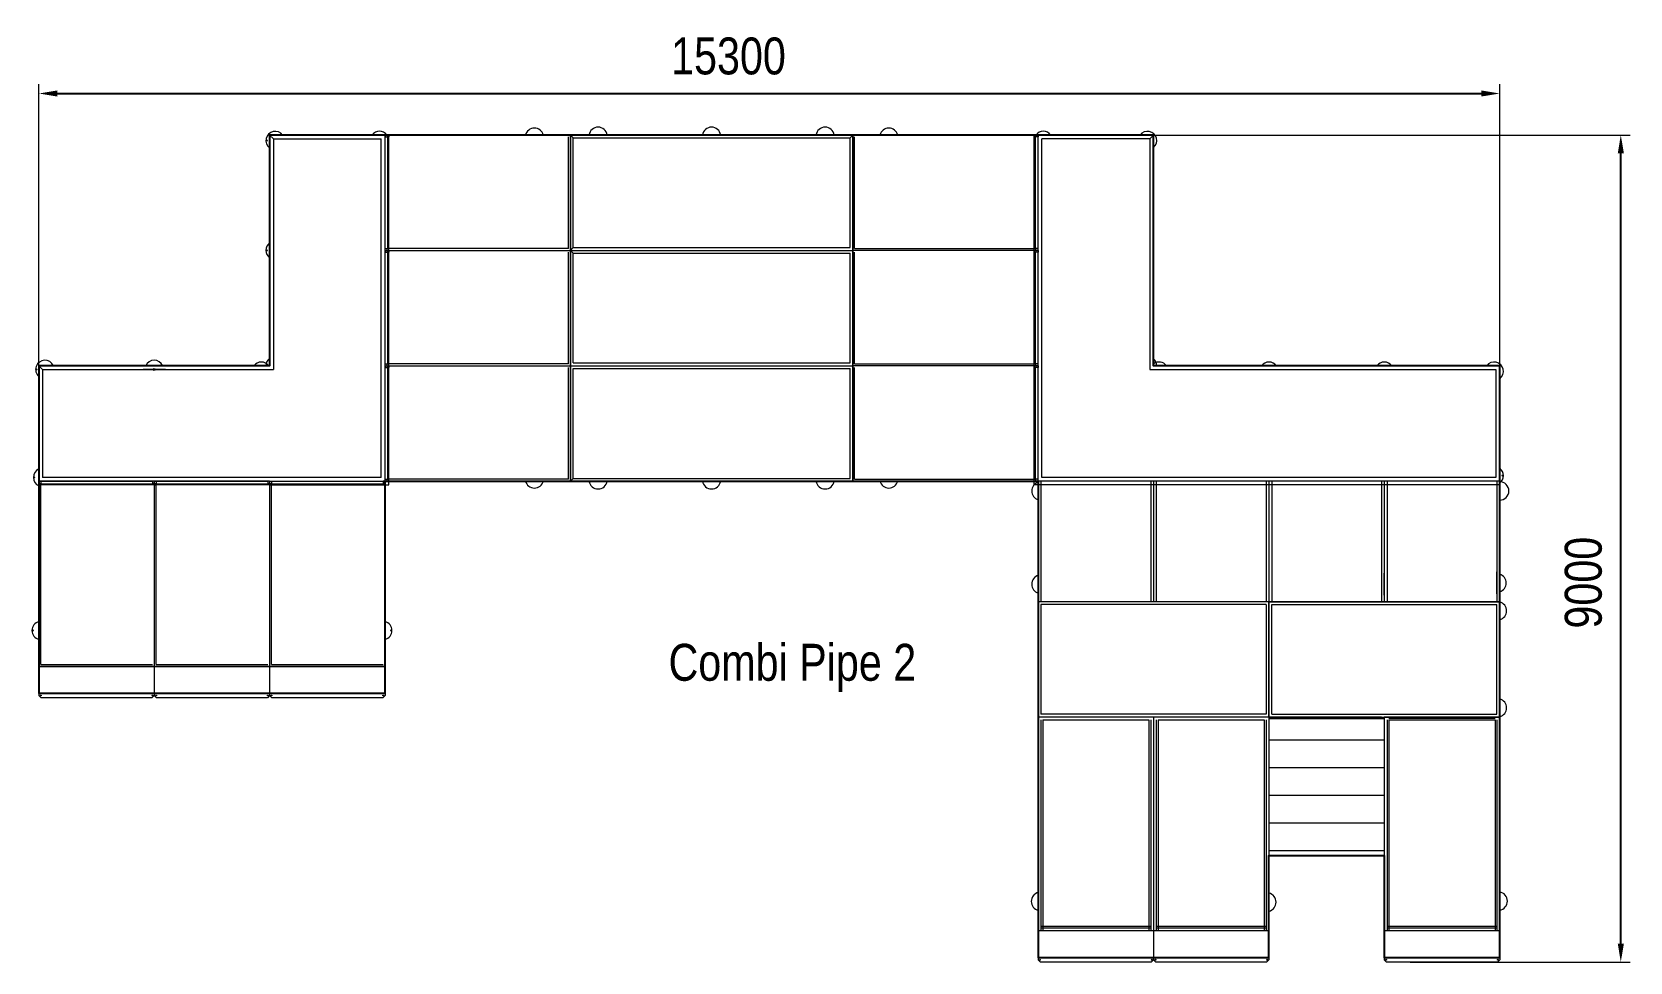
# Model space of a CAD drawing. Header units: millimetres. Extents: x 8311 to 25624, y -3034 to 7043.
import ezdxf

# ---------------------------------------------------------------- set-up
doc = ezdxf.new("R2010")
doc.units = ezdxf.units.MM
doc.layers.add('DiKom', color=7, linetype='Continuous')
doc.styles.add('style1', font='arial.ttf', dxfattribs={"width": 0.8})
doc.dimstyles.new('1-50', dxfattribs={"dimtxt": 400, "dimasz": 200, "dimexe": 100, "dimexo": 0, "dimgap": 200, "dimtad": 1, "dimtxsty": 'style1', "dimcen": 200, "dimclrd": 7, "dimclre": 7, "dimclrt": 7, "dimadec": 1, "dimazin": 2, "dimtfac": 1, "dimtmove": 0, "dimatfit": 2, "dimfxl": 1, "dimlwd": 25, "dimlwe": 18, "dimarcsym": 0})

# ---------------------------------------------------------------- blocks, each defined once
blk = doc.blocks.new('*D11')
at = {"layer": 'Defpoints', "color": 0, "transparency": 16777216}
for p in [(24212, 6376), (8386, 3085), (24212, 3085)]:
    blk.add_point(p, dxfattribs=at)
at = {"layer": 'DiKom', "color": 7, "lineweight": 18, "transparency": 16777216}
for p, q in [((8386, 3085), (8386, 6476)), ((24212, 3085), (24212, 6476))]:
    blk.add_line(p, q, dxfattribs=at)
at = {"layer": 'DiKom', "color": 7, "lineweight": 25, "transparency": 16777216}
blk.add_line((8586, 6376), (24012, 6376), dxfattribs=at)
at = {"layer": 'DiKom', "color": 7, "transparency": 16777216}
for points in [[(8586, 6409), (8586, 6343), (8386, 6376)], [(24012, 6409), (24012, 6343), (24212, 6376)]]:
    blk.add_solid(points, dxfattribs=at)
at = {"layer": 'DiKom', "color": 7, "transparency": 16777216, "insert": (15857, 6780), "char_height": 400, "attachment_point": 5, "style": 'style1'}
blk.add_mtext('15300', dxfattribs=at)
blk = doc.blocks.new('*D12')
at = {"layer": 'Defpoints', "color": 0, "transparency": 16777216}
for p in [(19763, 5926), (25524, 5926), (23241, -3034)]:
    blk.add_point(p, dxfattribs=at)
at = {"layer": 'DiKom', "color": 7, "lineweight": 18, "transparency": 16777216}
for p, q in [((19763, 5926), (25624, 5926)), ((23241, -3034), (25624, -3034))]:
    blk.add_line(p, q, dxfattribs=at)
at = {"layer": 'DiKom', "color": 7, "lineweight": 25, "transparency": 16777216}
blk.add_line((25524, -2834), (25524, 5726), dxfattribs=at)
at = {"layer": 'DiKom', "color": 7, "transparency": 16777216}
for points in [[(25491, 5726), (25558, 5726), (25524, 5926)], [(25491, -2834), (25558, -2834), (25524, -3034)]]:
    blk.add_solid(points, dxfattribs=at)
at = {"layer": 'DiKom', "color": 7, "transparency": 16777216, "insert": (25120, 1076), "char_height": 400, "attachment_point": 5, "rotation": 90, "style": 'style1'}
blk.add_mtext('9000', dxfattribs=at)

msp = doc.modelspace()

# ---------------------------------------------------------------- linework, layer by layer
at = {"layer": 'DiKom', "color": 7, "linetype": 'Continuous', "lineweight": 15}
for p, q in [((10885.943, 5926.235), (10885.943, 3426.235)), ((10885.943, 5926.235), (12135.943, 5926.235)), ((10925.943, 5886.235), (10885.943, 5926.235)), ((12135.943, 2176.235), (12135.943, 5926.235)), ((12135.943, 5926.235), (14143.927, 5926.235)), ((12135.943, 5926.235), (12135.943, 5906.235)), ((12135.943, 4696.235), (12135.943, 5906.235)), ((12135.943, 5906.235), (12173.69, 5906.235)), ((12160.471, 5926.235), (12160.471, 5906.235)), ((12165.943, 4696.235), (12165.943, 5906.235)), ((12177.891, 5926.235), (12177.891, 5906.235)), ((12177.943, 2134.235), (12177.943, 5926.235)), ((14124.233, 4696.235), (14124.233, 5906.235)), ((14143.927, 5926.235), (14143.927, 4676.235)), ((14143.927, 5926.235), (17203.927, 5926.235)), ((14143.927, 5926.235), (14173.927, 5896.235)), ((14143.927, 4676.235), (14143.927, 5926.235)), ((14173.927, 5896.235), (14169.927, 5896.235)), ((14173.927, 5896.235), (17173.927, 5896.235)), ((14173.927, 4706.235), (14173.927, 5896.235)), ((17203.927, 5926.235), (17173.927, 5896.235)), ((17173.927, 4706.235), (17173.927, 5896.235)), ((17203.927, 5926.235), (17203.927, 4676.235)), ((19211.911, 5926.235), (17203.927, 5926.235)), ((17203.927, 4676.235), (17203.927, 5926.235)), ((17223.621, 4696.235), (17223.621, 5906.235)), ((19169.911, 2134.235), (19169.911, 5926.235)), ((19169.963, 5926.235), (19169.963, 5906.235)), ((19211.911, 5906.235), (19174.164, 5906.235)), ((19181.911, 4696.235), (19181.911, 5906.235)), ((19187.384, 5926.235), (19187.384, 5906.235)), ((19211.911, 2176.235), (19211.911, 5926.235)), ((20461.911, 5926.235), (19211.911, 5926.235)), ((19211.911, 5926.235), (19211.911, 5906.235)), ((19211.911, 4696.235), (19211.911, 5906.235)), ((20421.911, 5886.235), (20461.911, 5926.235)), ((20461.911, 5926.235), (20461.911, 3426.235)), ((10925.943, 5886.235), (10925.943, 3386.235)), ((10925.943, 5886.235), (12095.943, 5886.235)), ((12095.943, 2216.235), (12095.943, 5886.235)), ((19251.911, 2216.235), (19251.911, 5886.235)), ((20421.911, 5886.235), (19251.911, 5886.235)), ((20421.911, 5886.235), (20421.911, 3386.235)), ((12135.943, 4676.235), (12135.943, 4696.235)), ((12135.943, 4696.235), (12173.69, 4696.235)), ((12135.943, 4676.235), (14143.927, 4676.235)), ((12135.943, 4676.235), (14143.927, 4676.235)), ((12135.943, 4676.235), (12135.943, 4656.235)), ((12160.471, 4676.235), (12160.471, 4696.235)), ((12160.471, 4676.235), (12160.471, 4656.235)), ((14124.233, 4696.235), (12173.69, 4696.235)), ((12177.891, 4676.235), (12177.891, 4696.235)), ((12177.891, 4676.235), (12177.891, 4656.235)), ((14143.927, 4676.235), (14173.927, 4706.235)), ((14143.927, 4676.235), (17203.927, 4676.235)), ((14143.927, 4676.235), (14143.927, 3426.235)), ((14143.927, 4676.235), (17203.927, 4676.235)), ((14143.927, 4676.235), (14173.927, 4646.235)), ((14143.927, 3426.235), (14143.927, 4676.235)), ((14173.927, 4706.235), (17173.927, 4706.235)), ((17203.927, 4676.235), (17203.927, 3426.235)), ((19211.911, 4676.235), (17203.927, 4676.235)), ((19211.911, 4676.235), (17203.927, 4676.235)), ((17203.927, 3426.235), (17203.927, 4676.235)), ((17223.621, 4696.235), (19174.164, 4696.235)), ((19169.963, 4676.235), (19169.963, 4696.235)), ((19169.963, 4676.235), (19169.963, 4656.235)), ((19211.911, 4696.235), (19174.164, 4696.235)), ((19187.384, 4676.235), (19187.384, 4696.235)), ((19187.384, 4676.235), (19187.384, 4656.235)), ((19211.911, 4676.235), (19211.911, 4696.235)), ((19211.911, 4676.235), (19211.911, 4656.235)), ((12135.943, 3446.235), (12135.943, 4656.235)), ((12135.943, 4656.235), (12173.69, 4656.235)), ((12165.943, 3446.235), (12165.943, 4656.235)), ((14124.233, 3446.235), (14124.233, 4656.235)), ((14173.927, 4646.235), (17173.927, 4646.235)), ((14173.927, 3456.235), (14173.927, 4646.235)), ((17173.927, 3456.235), (17173.927, 4646.235)), ((17223.621, 3446.235), (17223.621, 4656.235)), ((19211.911, 4656.235), (19174.164, 4656.235)), ((19181.911, 3446.235), (19181.911, 4656.235)), ((19211.911, 3446.235), (19211.911, 4656.235)), ((8385.943, 3426.235), (10885.943, 3426.235)), ((8385.943, 3426.235), (8385.943, 2176.235)), ((8425.943, 3386.235), (8385.943, 3426.235)), ((8425.943, 3386.235), (10925.943, 3386.235)), ((8425.943, 3386.235), (8425.943, 2216.235)), ((9755.943, 3386.235), (9515.943, 3386.235)), ((12135.943, 3426.235), (12135.943, 3446.235)), ((12135.943, 3446.235), (12173.69, 3446.235)), ((12135.943, 3426.235), (14143.927, 3426.235)), ((12135.943, 3426.235), (14143.927, 3426.235)), ((12135.943, 3426.235), (12135.943, 3406.235)), ((12135.943, 2196.235), (12135.943, 3406.235)), ((12135.943, 3406.235), (12173.69, 3406.235)), ((12160.471, 3426.235), (12160.471, 3446.235)), ((12160.471, 3426.235), (12160.471, 3406.235)), ((12165.943, 2196.235), (12165.943, 3406.235)), ((14124.233, 3446.235), (12173.69, 3446.235)), ((12177.891, 3426.235), (12177.891, 3446.235)), ((12177.891, 3426.235), (12177.891, 3406.235)), ((14124.233, 2196.235), (14124.233, 3406.235)), ((14143.927, 3426.235), (17203.927, 3426.235)), ((14143.927, 3426.235), (14143.927, 2176.235)), ((14143.927, 3426.235), (17203.927, 3426.235)), ((14143.927, 2176.235), (14143.927, 3426.235)), ((14173.927, 3456.235), (17173.927, 3456.235)), ((14173.927, 3396.235), (17173.927, 3396.235)), ((14173.927, 2206.235), (14173.927, 3396.235)), ((17173.927, 2206.235), (17173.927, 3396.235)), ((17203.927, 3426.235), (17203.927, 2176.235)), ((19211.911, 3426.235), (17203.927, 3426.235)), ((19211.911, 3426.235), (17203.927, 3426.235)), ((17203.927, 2176.235), (17203.927, 3426.235)), ((17223.621, 3446.235), (19174.164, 3446.235)), ((17223.621, 2196.235), (17223.621, 3406.235)), ((19169.963, 3426.235), (19169.963, 3446.235)), ((19169.963, 3426.235), (19169.963, 3406.235)), ((19211.911, 3446.235), (19174.164, 3446.235)), ((19211.911, 3406.235), (19174.164, 3406.235)), ((19181.911, 2196.235), (19181.911, 3406.235)), ((19187.384, 3426.235), (19187.384, 3446.235)), ((19187.384, 3426.235), (19187.384, 3406.235)), ((19211.911, 3426.235), (19211.911, 3446.235)), ((19211.911, 3426.235), (19211.911, 3406.235)), ((19211.911, 2196.235), (19211.911, 3406.235)), ((20421.911, 3386.235), (24171.911, 3386.235)), ((20461.911, 3426.235), (24211.911, 3426.235)), ((24171.911, 3386.235), (24171.911, 2216.235)), ((24211.911, 3426.235), (24211.911, 2176.235)), ((10885.943, 2176.235), (8385.943, 2176.235)), ((8385.943, 2176.235), (8385.943, 168.251)), ((8385.943, 2176.235), (8405.943, 2176.235)), ((8385.943, 2151.707), (8405.943, 2151.707)), ((8385.943, 2134.287), (8405.943, 2134.287)), ((10885.943, 2134.235), (8385.943, 2134.235)), ((8405.943, 2176.235), (9615.943, 2176.235)), ((8405.943, 2176.235), (8405.943, 2138.488)), ((8405.943, 2146.235), (9615.943, 2146.235)), ((8405.943, 187.945), (8405.943, 2138.488)), ((12095.943, 2216.235), (8425.943, 2216.235)), ((9635.943, 2176.235), (9615.943, 2176.235)), ((9615.943, 2176.235), (9615.943, 2138.488)), ((9635.943, 2151.707), (9615.943, 2151.707)), ((9635.943, 2134.287), (9615.943, 2134.287)), ((9635.943, 2176.235), (9635.943, 168.251)), ((9635.943, 2176.235), (9655.943, 2176.235)), ((9635.943, 2176.235), (9635.943, 168.251)), ((9635.943, 2151.707), (9655.943, 2151.707)), ((9635.943, 2134.287), (9655.943, 2134.287)), ((9655.943, 2176.235), (10865.943, 2176.235)), ((9655.943, 2176.235), (9655.943, 2138.488)), ((9655.943, 2146.235), (10865.943, 2146.235)), ((9655.943, 187.945), (9655.943, 2138.488)), ((10885.943, 2176.235), (10865.943, 2176.235)), ((10865.943, 2176.235), (10865.943, 2138.488)), ((10885.943, 2151.707), (10865.943, 2151.707)), ((10885.943, 2134.287), (10865.943, 2134.287)), ((10885.943, 2176.235), (12135.943, 2176.235)), ((10885.943, 2176.235), (10885.943, 168.251)), ((10885.943, 2176.235), (10905.943, 2176.235)), ((10885.943, 2176.235), (10885.943, 168.251)), ((10885.943, 2151.707), (10905.943, 2151.707)), ((10885.943, 2134.287), (10905.943, 2134.287)), ((10885.943, 2134.235), (12177.943, 2134.235)), ((10905.943, 2176.235), (12115.943, 2176.235)), ((10905.943, 2176.235), (10905.943, 2138.488)), ((10905.943, 2146.235), (12115.943, 2146.235)), ((10905.943, 187.945), (10905.943, 2138.488)), ((12135.943, 2176.235), (12115.943, 2176.235)), ((12115.943, 2176.235), (12115.943, 2138.488)), ((12135.943, 2151.707), (12115.943, 2151.707)), ((12135.943, 2134.287), (12115.943, 2134.287)), ((12135.943, 2176.235), (12135.943, 2196.235)), ((12135.943, 2196.235), (12173.69, 2196.235)), ((12135.943, 2176.235), (14143.927, 2176.235)), ((12135.943, 2176.235), (12135.943, 168.251)), ((12160.471, 2176.235), (12160.471, 2196.235)), ((14124.233, 2196.235), (12173.69, 2196.235)), ((12177.891, 2176.235), (12177.891, 2196.235)), ((14143.927, 2176.235), (14173.927, 2206.235)), ((14143.927, 2176.235), (17203.927, 2176.235)), ((14173.927, 2206.235), (14169.927, 2206.235)), ((14173.927, 2206.235), (17173.927, 2206.235)), ((19211.911, 2176.235), (17203.927, 2176.235)), ((17223.621, 2196.235), (19174.164, 2196.235)), ((20461.911, 2134.235), (19169.911, 2134.235)), ((19169.963, 2176.235), (19169.963, 2196.235)), ((19211.911, 2196.235), (19174.164, 2196.235)), ((19187.384, 2176.235), (19187.384, 2196.235)), ((19211.911, 2176.235), (19211.911, 2196.235)), ((20461.911, 2176.235), (19211.911, 2176.235)), ((19211.911, 2176.235), (19211.911, 870.017)), ((19241.911, 2176.235), (19241.911, 870.017)), ((24171.911, 2216.235), (19251.911, 2216.235)), ((20431.911, 2176.235), (20431.911, 875.017)), ((24211.911, 2176.235), (20461.911, 2176.235)), ((20461.911, 2176.235), (20461.911, 870.017)), ((20461.911, 2176.235), (20461.911, 870.017)), ((24211.911, 2134.235), (20461.911, 2134.235)), ((21691.911, 2176.235), (20481.911, 2176.235)), ((20491.911, 2176.235), (20491.911, 870.017)), ((21681.911, 2176.235), (21681.911, 875.017)), ((21711.911, 2176.235), (21711.911, 870.017)), ((21711.911, 2176.235), (21711.911, 870.017)), ((21741.911, 2176.235), (21741.911, 870.017)), ((22931.911, 2176.235), (22931.911, 875.017)), ((22961.911, 2176.235), (22961.911, 870.017)), ((22961.911, 2176.235), (22961.911, 870.017)), ((22991.911, 2176.235), (22991.911, 870.017)), ((24181.911, 2176.235), (24181.911, 875.017)), ((24211.911, 2176.235), (24211.911, 870.017)), ((22961.911, 940.507), (22961.911, 1180.507)), ((24181.911, 953.311), (24181.911, 1193.311)), ((20461.911, 870.017), (19211.911, 870.017)), ((19211.911, 867.017), (19211.911, -376.983)), ((21708.911, 870.017), (19214.911, 870.017)), ((20411.911, 870.017), (19261.911, 870.017)), ((21711.911, 870.017), (20461.911, 870.017)), ((21661.911, 870.017), (20511.911, 870.017)), ((22961.911, 870.017), (21711.911, 870.017)), ((21711.911, 867.017), (21711.911, -376.983)), ((21711.911, -376.983), (21711.911, 867.017)), ((21714.911, 870.017), (24208.911, 870.017)), ((22911.911, 870.017), (21761.911, 870.017)), ((24211.911, 870.017), (22961.911, 870.017)), ((24211.911, -376.983), (24211.911, 867.017)), ((21681.911, 840.017), (19241.911, 840.017)), ((19241.911, 840.017), (19241.911, -349.983)), ((21681.911, 840.017), (21681.911, -349.983)), ((21741.911, -349.983), (21741.911, 840.017)), ((21741.911, 840.017), (24181.911, 840.017)), ((24181.911, -349.983), (24181.911, 840.017)), ((8405.943, 187.945), (9615.943, 187.945)), ((9655.943, 187.945), (10865.943, 187.945)), ((10905.943, 187.945), (12115.943, 187.945)), ((9635.943, 168.251), (8385.943, 168.251)), ((8385.943, 168.251), (8385.943, -146.014)), ((8385.943, 168.251), (9635.943, 168.251)), ((10885.943, 168.251), (9635.943, 168.251)), ((9635.943, 168.251), (9635.943, -146.014)), ((9635.943, 168.251), (9635.943, -146.014)), ((9635.943, 168.251), (10885.943, 168.251)), ((12135.943, 168.251), (10885.943, 168.251)), ((10885.943, 168.251), (10885.943, -146.014)), ((10885.943, 168.251), (10885.943, -146.014)), ((10885.943, 168.251), (12135.943, 168.251)), ((12135.943, 168.251), (12135.943, -146.014)), ((9635.943, -121.195), (8385.943, -121.195)), ((8385.943, -146.014), (8410.943, -171.014)), ((9610.943, -171.014), (8410.943, -171.014)), ((9635.943, -146.014), (9610.943, -171.014)), ((10885.943, -121.195), (9635.943, -121.195)), ((9635.943, -146.014), (9660.943, -171.014)), ((10860.943, -171.014), (9660.943, -171.014)), ((10885.943, -146.014), (10860.943, -171.014)), ((12135.943, -121.195), (10885.943, -121.195)), ((10885.943, -146.014), (10910.943, -171.014)), ((12110.943, -171.014), (10910.943, -171.014)), ((12135.943, -146.014), (12110.943, -171.014)), ((19211.911, -379.983), (19211.911, -2695.094)), ((20461.911, -379.983), (19211.911, -379.983)), ((19211.911, -379.983), (19211.911, -2695.094)), ((21708.911, -379.983), (19214.911, -379.983)), ((21681.911, -349.983), (19241.911, -349.983)), ((19241.911, -409.983), (19241.911, -2695.094)), ((19261.911, -409.983), (19261.911, -2695.094)), ((20411.911, -413.629), (19261.911, -413.629)), ((20411.911, -409.983), (20411.911, -2695.094)), ((20431.911, -409.983), (20431.911, -2695.094)), ((20461.911, -379.983), (20461.911, -2695.094)), ((20461.911, -379.983), (20461.911, -2695.094)), ((20461.911, -379.983), (20461.911, -2695.094)), ((21711.911, -379.983), (20461.911, -379.983)), ((20461.911, -379.983), (20461.911, -2695.094)), ((20491.911, -409.983), (20491.911, -2695.094)), ((20511.911, -409.983), (20511.911, -2695.094)), ((21661.911, -413.629), (20511.911, -413.629)), ((21661.911, -409.983), (21661.911, -2695.094)), ((21681.911, -409.983), (21681.911, -2695.094)), ((21711.911, -379.983), (21711.911, -2695.094)), ((22931.911, -379.983), (21711.911, -379.983)), ((21711.911, -379.983), (21711.911, -2695.094)), ((22961.911, -399.983), (21711.911, -399.983)), ((21714.911, -379.983), (24208.911, -379.983)), ((21741.911, -349.983), (24181.911, -349.983)), ((22961.911, -379.983), (22961.911, -2695.094)), ((24211.911, -379.983), (22961.911, -379.983)), ((22961.911, -379.983), (22961.911, -2695.094)), ((22991.911, -409.983), (22991.911, -2695.094)), ((24161.911, -384.132), (23011.911, -384.132)), ((24161.911, -394.983), (23011.911, -394.983)), ((23011.911, -409.983), (23011.911, -2695.094)), ((24161.911, -413.629), (23011.911, -413.629)), ((24161.911, -409.983), (24161.911, -2695.094)), ((24181.911, -409.983), (24181.911, -2695.094)), ((24211.911, -379.983), (24211.911, -2695.094)), ((24211.911, -379.983), (24211.911, -2695.094)), ((22961.911, -629.983), (21711.911, -629.983)), ((22961.911, -929.983), (21711.911, -929.983)), ((22961.911, -1229.983), (21711.911, -1229.983)), ((22961.911, -1529.983), (21711.911, -1529.983)), ((22961.911, -1829.983), (21711.911, -1829.983)), ((22961.911, -1879.983), (21711.911, -1879.983)), ((20461.911, -2695.094), (19211.911, -2695.094)), ((19211.911, -2695.094), (19211.911, -3009.359)), ((20461.911, -2695.094), (19211.911, -2695.094)), ((20431.911, -2649.621), (19244.911, -2649.621)), ((20431.911, -2666.496), (19244.911, -2666.496)), ((21711.911, -2695.094), (20461.911, -2695.094)), ((20461.911, -2695.094), (20461.911, -3009.359)), ((20461.911, -2695.094), (20461.911, -3009.359)), ((21711.911, -2695.094), (20461.911, -2695.094)), ((21681.911, -2649.621), (20494.911, -2649.621)), ((21681.911, -2666.496), (20494.911, -2666.496)), ((21711.911, -2695.094), (21711.911, -3009.359)), ((24211.911, -2695.094), (22961.911, -2695.094)), ((22961.911, -2695.094), (22961.911, -3009.359)), ((24211.911, -2695.094), (22961.911, -2695.094)), ((24181.911, -2649.621), (22994.911, -2649.621)), ((24181.911, -2666.496), (22994.911, -2666.496)), ((24211.911, -2695.094), (24211.911, -3009.359)), ((20461.911, -2984.54), (19211.911, -2984.54)), ((19211.911, -3009.359), (19236.911, -3034.359)), ((20436.911, -3034.359), (19236.911, -3034.359)), ((20461.911, -3009.359), (20436.911, -3034.359)), ((21711.911, -2984.54), (20461.911, -2984.54)), ((20461.911, -3009.359), (20486.911, -3034.359)), ((21686.911, -3034.359), (20486.911, -3034.359)), ((21711.911, -3009.359), (21686.911, -3034.359)), ((24211.911, -2984.54), (22961.911, -2984.54)), ((22961.911, -3009.359), (22986.911, -3034.359)), ((24186.911, -3034.359), (22986.911, -3034.359)), ((24211.911, -3009.359), (24186.911, -3034.359))]:
    msp.add_line(p, q, dxfattribs=at)
at = {"layer": 'DiKom'}
msp.add_lwpolyline([(20461.911, 5926.235), (10885.943, 5926.235), (10885.943, 3426.235), (8385.943, 3426.235), (8385.943, -121.195), (12135.943, -121.195), (12135.943, 2176.235), (19211.911, 2176.235), (19211.911, -2984.54), (21711.911, -2984.54), (21711.911, -1879.983), (22961.911, -1879.983), (22961.911, -2984.54), (24211.911, -2984.54), (24211.911, 3426.235), (20461.911, 3426.235)], close=True, dxfattribs=at)
at = {"layer": 'DiKom', "color": 7, "linetype": 'Continuous', "lineweight": 15}
for centre, radius in [((10855.943, 5866.235), 5), ((10855.943, 4676.235), 5), ((8360.943, 3386.235), 5), ((9635.943, 3386.235), 10.5), ((8335.943, 2216.235), 5), ((24241.911, 2236.235), 5), ((8320.943, 558.251), 5), ((12200.943, 558.251), 5), ((8405.943, -146.105), 5), ((9615.943, -146.105), 5), ((9655.943, -146.105), 5), ((10865.943, -146.105), 5), ((10905.943, -146.105), 5), ((12115.943, -146.105), 5), ((19231.911, -3009.45), 5), ((20441.911, -3009.45), 5), ((20481.911, -3009.45), 5), ((21691.911, -3009.45), 5), ((22981.911, -3009.45), 5), ((24191.911, -3009.45), 5)]:
    msp.add_circle(centre, radius, dxfattribs=at)
for centre, start, end in [((10945.943, 5866.235), 36.8698976, 233.1301024), ((12075.943, 5866.235), 36.8698976, 143.1301024), ((13753.927, 5901.235), 14.4775122, 165.5224878), ((14443.927, 5911.235), 8.6269266, 171.3730734), ((15673.927, 5911.235), 8.6269266, 171.3730734), ((16903.927, 5911.235), 8.6269266, 171.3730734), ((17593.927, 5901.235), 14.4775122, 165.5224878), ((19266.911, 5866.235), 36.8698976, 143.1301024), ((20396.911, 5866.235), 310.5416019, 143.1301024), ((10945.943, 4676.235), 126.8698976, 233.1301024), ((8450.943, 3386.235), 23.5781785, 229.4583981), ((9635.943, 3386.235), 23.5781785, 156.4218215), ((10795.943, 3366.235), 36.8698976, 143.1301024), ((10945.943, 3426.235), 126.8698976, 180), ((20396.911, 3426.235), 360, 49.4583981), ((20521.911, 3366.235), 36.8698976, 126.8698976), ((21711.911, 3366.235), 36.8698976, 143.1301024), ((22961.911, 3366.235), 36.8698976, 143.1301024), ((24151.911, 3366.235), 306.8698976, 143.1301024), ((8425.943, 2216.235), 113.5781785, 246.4218215), ((24151.911, 2236.235), 306.8698976, 53.1301024), ((13753.927, 2201.235), 194.4775122, 345.5224878), ((14443.927, 2191.235), 188.6269266, 351.3730734), ((15673.927, 2191.235), 188.6269266, 351.3730734), ((16903.927, 2191.235), 188.6269266, 351.3730734), ((17593.927, 2201.235), 194.4775122, 345.5224878), ((19241.911, 2069.675), 107.4576031, 252.5423969), ((24211.911, 2069.675), 270, 90), ((19241.911, 1059.32), 107.4576031, 252.5423969), ((24181.911, 1073.311), 287.4576031, 72.5423969), ((24186.911, 770.017), 284.4775122, 75.5224878), ((8410.943, 558.251), 104.4775122, 255.5224878), ((12110.943, 558.251), 284.4775122, 75.5224878), ((24186.911, -279.983), 284.4775122, 75.5224878), ((19236.911, -2377.01), 104.4775122, 255.5224878), ((21689.936, -2385.486), 282.6947708, 77.3052292), ((24195.147, -2373.38), 279.6508276, 80.3491724)]:
    msp.add_arc(centre, 100, start, end, dxfattribs=at)

# ---------------------------------------------------------------- texts
at = {"layer": 'DiKom', "insert": (15207.24, 413.327), "char_height": 400, "width": 5405.47657, "attachment_point": 1, "style": 'style1'}
msp.add_mtext('Combi Pipe 2', dxfattribs=at)

# ---------------------------------------------------------------- dimensions: what is measured, and where the dimension line sits
at = {"layer": 'DiKom'}
dim = msp.add_linear_dim(base=(24211.911, 6375.859), p1=(8385.943, 3085.248), p2=(24211.911, 3085.248), text='15300', dimstyle='1-50', override={"dimfxl": 0.18}, dxfattribs=at)
dim.commit()
dim.dimension.update_dxf_attribs({"geometry": '*D11', "text_midpoint": (15857.314, 6375.859), "dimtype": 160})
dim = msp.add_linear_dim(base=(25524.199, 5926.235), p1=(23240.755, -3034.359), p2=(19762.645, 5926.235), angle=90, text='9000', dimstyle='1-50', override={"dimfxl": 0.18}, dxfattribs=at)
dim.commit()
dim.dimension.update_dxf_attribs({"geometry": '*D12', "text_midpoint": (25524.199, 1076.334), "dimtype": 160})

doc.saveas('drawing.dxf')
